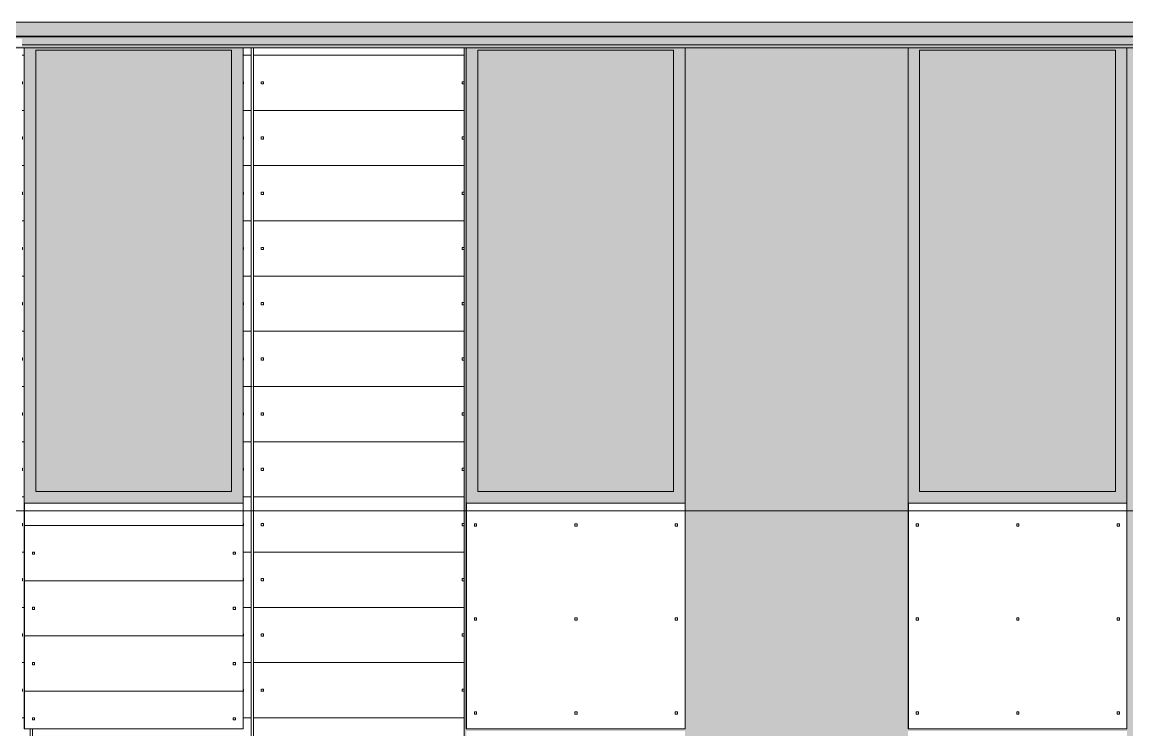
# Model space of a CAD drawing. Header units: inches. Extents: x 1814 to 6957, y -360 to 681.
# Drawn here: x 2176.9 to 2368.9, y 229.9 to 353 of the extents above; entities that cross this region are included whole.
import ezdxf

# ---------------------------------------------------------------- set-up
doc = ezdxf.new("R2010")
doc.units = ezdxf.units.IN
doc.header["$MEASUREMENT"] = 0
doc.linetypes.add('Grid Line 1_2_', pattern=[0.875, 0.5, -0.125, 0.125, -0.125])
for name, color, linetype, lineweight in [('0-1', 7, 'Continuous', 5), ('A-FLOR-LEVL-1', 51, 'Grid Line 1_2_', 9), ('A-GLAZ', 151, 'Continuous', 13), ('A-GLAZ-1', 251, 'Continuous', 9), ('A-WALL', 113, 'Continuous', 13), ('A-WALL-PATT-2', 251, 'Continuous', 9)]:
    doc.layers.add(name, color=color, linetype=linetype, lineweight=lineweight)

# ---------------------------------------------------------------- blocks, each defined once
blk = doc.blocks.new('CTR - 2nd Phase_rvt-1-SECTION _ CENTER LOOKING WEST')
at = {"layer": 'A-FLOR-LEVL-1'}
blk.add_line((1814.21, 268), (4168.71, 268), dxfattribs=at)
blk = doc.blocks.new('CTR - 1st Phase - Common Walls_rvt-1-SECTION _ CENTER LOOKING WEST')
at = {"layer": 'A-FLOR-LEVL-1'}
blk.add_line((1814.21, 268), (4168.71, 268), dxfattribs=at)
blk = doc.blocks.new('CTR - 1st Phase -Stairs _ Elevators_rvt-1-SECTION _ CENTER LOOKING WEST')
at = {"layer": 'A-FLOR-LEVL-1'}
blk.add_line((1814.21, 268), (4168.71, 268), dxfattribs=at)
blk = doc.blocks.new('Basic Wall _ EXT - FIBER CEMENT - LARGE - ___-2162459-SECTION _ CENTER LOOKING WEST')
at = {"layer": 'A-WALL'}
blk.add_hatch(color=256, dxfattribs=at).paths.add_polyline_path([(3400.02, 350.53), (3400.02, 353), (2067.89, 353), (2067.89, 350.53), (3399.47, 350.53)], flags=0)
h = blk.add_hatch(color=256, dxfattribs=at)
h.paths.add_polyline_path([(2067.14, 350.46), (3399.68, 350.5), (3400.02, 350.53), (2067.89, 350.53)], flags=0)
h.paths.add_polyline_path([(3408.92, 350.46), (3408.92, 350.5), (3408.91, 350.46)], flags=0)
h = blk.add_hatch(color=256, dxfattribs=at)
h.paths.add_polyline_path([(2755.06, 349.02), (3399.27, 349.02), (3399.27, 350.46), (2067.14, 350.46), (2067.14, 350.12), (2176.94, 350.12), (2176.94, 349.02), (2753.47, 349.02)], flags=0)
h.paths.add_polyline_path([(3408.92, 349.02), (3408.89, 350.46), (3408.3, 350.46), (3408.3, 349.02), (3408.41, 349.02)], flags=0)
h.paths.add_polyline_path([(3402.74, 349.02), (3402.8, 349.02), (3402.8, 350.46), (3399.3, 350.44), (3399.3, 349.02), (3400.86, 349.02)], flags=0)
h = blk.add_hatch(color=256, dxfattribs=at)
h.paths.add_polyline_path([(2407.71, 348.55), (3399.15, 348.59), (3399.23, 348.68), (2066.84, 348.64), (2066.87, 348.55), (2406.95, 348.55)], flags=0)
h.paths.add_polyline_path([(3408.3, 348.55), (3408.92, 348.59), (3408.92, 348.68), (3408.3, 348.64), (3408.3, 348.56)], flags=0)
h.paths.add_polyline_path([(3402.74, 348.55), (3402.74, 348.68), (3402.37, 348.64), (3402.37, 348.55)], flags=0)
h.paths.add_polyline_path([(3400.77, 348.55), (3400.8, 348.59), (3400.8, 348.68), (3400.36, 348.64), (3400.36, 348.55)], flags=0)
h.paths.add_polyline_path([(3399.44, 348.55), (3400.3, 348.59), (3400.3, 348.68), (3399.23, 348.64), (3399.16, 348.55)], flags=0)
h = blk.add_hatch(color=256, dxfattribs=at)
h.paths.add_polyline_path([(3408.3, 348.68), (3408.92, 348.68), (3408.92, 349.02), (3408.3, 349.02), (3408.3, 348.69)], flags=0)
h.paths.add_polyline_path([(2067.06, 348.68), (3399.01, 348.71), (3399.27, 349.02), (2176.94, 349.02), (2176.94, 348.76), (2066.92, 348.76), (2066.86, 348.68)], flags=0)
h.paths.add_polyline_path([(3402.74, 348.68), (3402.74, 348.95), (3402.37, 348.95), (3402.37, 348.68), (3402.46, 348.68)], flags=0)
h.paths.add_polyline_path([(3400.63, 348.68), (3400.8, 348.68), (3400.8, 348.95), (3400.36, 348.95), (3400.36, 348.68)], flags=0)
h.paths.add_polyline_path([(3399.23, 348.68), (3399.27, 348.68), (3400.3, 348.68), (3400.3, 349.02), (3399.3, 349.01), (3399.03, 348.68), (3399.13, 348.68)], flags=0)
for p, q in [((2067.89, 353), (3400.02, 353)), ((2067.14, 350.46), (3399.27, 350.46)), ((2067.89, 350.53), (3400.02, 350.53)), ((2066.96, 348.51), (3400.3, 348.51)), ((2176.94, 349.02), (3399.27, 349.02))]:
    blk.add_line(p, q, dxfattribs=at)
blk = doc.blocks.new('_THE_ WINDOW _ DOOR - Window - 3rd Floor-V6-SECTION _ CENTER LOOKING WEST')
at = {"layer": 'A-GLAZ'}
h = blk.add_hatch(color=256, dxfattribs=at)
h.paths.add_polyline_path([(2368.94, 269.37), (2368.94, 348.51), (2330.91, 348.51), (2330.91, 269.37), (2366.94, 269.37)], flags=0)
h.paths.add_polyline_path([(2332.91, 271.37), (2332.91, 348.12), (2366.94, 348.12), (2366.94, 271.37)], flags=0)
blk.add_hatch(color=256, dxfattribs=at).paths.add_polyline_path([(2332.91, 271.37), (2366.94, 271.37), (2366.94, 348.12), (2332.91, 348.12), (2332.91, 305.4)], flags=0)
at = {"layer": 'A-GLAZ-1'}
h = blk.add_hatch(dxfattribs=at)
h.set_pattern_fill('FP_13', color=256, style=0, pattern_type=2)
h.set_pattern_definition([(0, (2370.68, 287.55), (-38.4, 120.38), [0.392, -38.007]), (0, (2370.68, 287.95), (-38.4, 120.38), [0.392, -38.007]), (0, (2370.68, 303.91), (-38.4, 120.38), [0.392, -38.007]), (0, (2370.68, 304.3), (-38.4, 120.38), [0.392, -38.007]), (0, (2370.68, 320.27), (-38.4, 120.38), [0.392, -38.007]), (0, (2370.68, 320.66), (-38.4, 120.38), [0.392, -38.007]), (0, (2370.68, 336.62), (-38.4, 120.38), [0.392, -38.007]), (0, (2370.68, 337.02), (-38.4, 120.38), [0.392, -38.007]), (0, (2370.68, 352.98), (-38.4, 120.38), [0.392, -38.007]), (0, (2370.68, 353.38), (-38.4, 120.38), [0.392, -38.007]), (0, (2370.68, 369.34), (-38.4, 120.38), [0.392, -38.007]), (0, (2370.68, 369.73), (-38.4, 120.375), [0.392, -38.007]), (0, (2370.68, 385.7), (-38.4, 120.375), [0.392, -38.007]), (0, (2370.68, 386.09), (-38.4, 120.375), [0.392, -38.007]), (0, (2370.68, 402.05), (-38.4, 120.375), [0.392, -38.007]), (0, (2370.68, 402.45), (-38.4, 120.375), [0.392, -38.007]), (0, (2388.13, 287.55), (-38.4, 120.38), [0.392, -38.007]), (0, (2388.13, 287.95), (-38.4, 120.38), [0.392, -38.007]), (0, (2388.13, 303.91), (-38.4, 120.38), [0.392, -38.007]), (0, (2388.13, 304.3), (-38.4, 120.38), [0.392, -38.007]), (0, (2388.13, 320.27), (-38.4, 120.38), [0.392, -38.007]), (0, (2388.13, 320.66), (-38.4, 120.38), [0.392, -38.007]), (0, (2388.13, 336.62), (-38.4, 120.38), [0.392, -38.007]), (0, (2388.13, 337.02), (-38.4, 120.38), [0.392, -38.007]), (0, (2388.13, 352.98), (-38.4, 120.38), [0.392, -38.007]), (0, (2388.13, 353.38), (-38.4, 120.38), [0.392, -38.007]), (0, (2388.13, 369.34), (-38.4, 120.375), [0.392, -38.007]), (0, (2388.13, 369.73), (-38.4, 120.375), [0.392, -38.007]), (0, (2388.13, 385.7), (-38.4, 120.375), [0.392, -38.007]), (0, (2388.13, 386.09), (-38.4, 120.375), [0.392, -38.007]), (0, (2388.13, 402.05), (-38.4, 120.375), [0.392, -38.007]), (0, (2388.13, 402.45), (-38.4, 120.375), [0.392, -38.007]), (0, (2405.58, 287.55), (-38.4, 120.38), [0.392, -38.007]), (0, (2405.58, 287.95), (-38.4, 120.38), [0.392, -38.007]), (0, (2405.58, 303.91), (-38.4, 120.38), [0.392, -38.007]), (0, (2405.58, 304.3), (-38.4, 120.38), [0.392, -38.007]), (0, (2405.58, 320.27), (-38.4, 120.38), [0.392, -38.007]), (0, (2405.58, 320.66), (-38.4, 120.38), [0.392, -38.007]), (0, (2405.58, 336.62), (-38.4, 120.38), [0.392, -38.007]), (0, (2405.58, 337.02), (-38.4, 120.38), [0.392, -38.007]), (0, (2405.58, 352.98), (-38.4, 120.38), [0.392, -38.007]), (0, (2405.58, 353.38), (-38.4, 120.38), [0.392, -38.007]), (0, (2405.58, 369.34), (-38.4, 120.375), [0.392, -38.007]), (0, (2405.58, 369.73), (-38.4, 120.375), [0.392, -38.007]), (0, (2405.58, 385.7), (-38.4, 120.375), [0.392, -38.007]), (0, (2405.58, 386.09), (-38.4, 120.375), [0.392, -38.007]), (0, (2405.58, 402.05), (-38.4, 120.375), [0.392, -38.007]), (0, (2405.58, 402.45), (-38.4, 120.375), [0.392, -38.007]), (90, (2368.936, 285), (-38.4, 2e-15), [120, -0.375]), (90, (2369.31, 285), (-38.4, 2e-15), [120, -0.375]), (90, (2370.677, 287.554), (-38.4, 2e-15), [0.392, -119.982]), (90, (2370.677, 303.91), (-38.4, 2e-15), [0.392, -119.982]), (90, (2370.677, 320.268), (-38.4, 2e-15), [0.392, -119.982]), (90, (2370.677, 336.625), (-38.4, 2e-15), [0.392, -119.982]), (90, (2370.677, 352.982), (-38.4, 2e-15), [0.392, -119.982]), (90, (2370.677, 369.34), (-38.4, 2e-15), [0.392, -119.982]), (90, (2370.677, 385.697), (-38.4, 2e-15), [0.392, -119.982]), (90, (2370.677, 402.054), (-38.4, 2e-15), [0.392, -119.982]), (90, (2371.07, 287.554), (-38.4, 2e-15), [0.392, -119.982]), (90, (2371.07, 303.91), (-38.4, 2e-15), [0.392, -119.982]), (90, (2371.07, 320.268), (-38.4, 2e-15), [0.392, -119.982]), (90, (2371.07, 336.625), (-38.4, 2e-15), [0.392, -119.982]), (90, (2371.07, 352.982), (-38.4, 2e-15), [0.392, -119.982]), (90, (2371.07, 369.34), (-38.4, 2e-15), [0.392, -119.982]), (90, (2371.07, 385.697), (-38.4, 2e-15), [0.392, -119.982]), (90, (2371.07, 402.054), (-38.4, 2e-15), [0.392, -119.982]), (90, (2388.127, 287.554), (-38.4, 2e-15), [0.392, -119.982]), (90, (2388.127, 303.91), (-38.4, 2e-15), [0.392, -119.982]), (90, (2388.127, 320.268), (-38.4, 2e-15), [0.392, -119.982]), (90, (2388.127, 336.625), (-38.4, 2e-15), [0.392, -119.982]), (90, (2388.127, 352.982), (-38.4, 2e-15), [0.392, -119.982]), (90, (2388.127, 369.34), (-38.4, 2e-15), [0.392, -119.982]), (90, (2388.127, 385.697), (-38.4, 2e-15), [0.392, -119.982]), (90, (2388.127, 402.054), (-38.4, 2e-15), [0.392, -119.982]), (90, (2388.52, 287.554), (-38.4, 2e-15), [0.392, -119.982]), (90, (2388.52, 303.91), (-38.4, 2e-15), [0.392, -119.982]), (90, (2388.52, 320.268), (-38.4, 2e-15), [0.392, -119.982]), (90, (2388.52, 336.625), (-38.4, 2e-15), [0.392, -119.982]), (90, (2388.52, 352.982), (-38.4, 2e-15), [0.392, -119.982]), (90, (2388.52, 369.34), (-38.4, 2e-15), [0.392, -119.982]), (90, (2388.52, 385.697), (-38.4, 2e-15), [0.392, -119.982]), (90, (2388.52, 402.054), (-38.4, 2e-15), [0.392, -119.982]), (90, (2405.577, 287.554), (-38.4, 2e-15), [0.392, -119.982]), (90, (2405.577, 303.91), (-38.4, 2e-15), [0.392, -119.982]), (90, (2405.577, 320.268), (-38.4, 2e-15), [0.392, -119.982]), (90, (2405.577, 336.625), (-38.4, 2e-15), [0.392, -119.982]), (90, (2405.577, 352.982), (-38.4, 2e-15), [0.392, -119.982]), (90, (2405.577, 369.34), (-38.4, 2e-15), [0.392, -119.982]), (90, (2405.577, 385.697), (-38.4, 2e-15), [0.392, -119.982]), (90, (2405.577, 402.054), (-38.4, 2e-15), [0.392, -119.982]), (90, (2405.97, 287.554), (-38.4, 2e-15), [0.392, -119.982]), (90, (2405.97, 303.91), (-38.4, 2e-15), [0.392, -119.982]), (90, (2405.97, 320.268), (-38.4, 2e-15), [0.392, -119.982]), (90, (2405.97, 336.625), (-38.4, 2e-15), [0.392, -119.982]), (90, (2405.97, 352.982), (-38.4, 2e-15), [0.392, -119.982]), (90, (2405.97, 369.34), (-38.4, 2e-15), [0.392, -119.982]), (90, (2405.97, 385.697), (-38.4, 2e-15), [0.392, -119.982]), (90, (2405.97, 402.054), (-38.4, 2e-15), [0.392, -119.982]), (180, (2407.34, 284.62), (-38.4, 120.38), [38.025, -0.375]), (180, (2407.34, 285), (-38.4, 120.38), [38.025, -0.375])])
h.paths.add_polyline_path([(2330.91, 230.12), (2368.94, 230.12), (2368.94, 269.37), (2330.91, 269.37), (2330.91, 240.75)], flags=0)
at = {"layer": 'A-GLAZ'}
for p, q in [((2330.91, 348.52), (2330.91, 269.37)), ((2332.91, 271.37), (2332.91, 348.12)), ((2332.91, 348.12), (2366.94, 348.12)), ((2366.94, 348.12), (2366.94, 271.37)), ((2368.94, 269.37), (2368.94, 348.52)), ((2366.94, 271.37), (2332.91, 271.37)), ((2330.91, 269.37), (2368.94, 269.37)), ((2330.91, 269.37), (2330.91, 230.12)), ((2368.94, 230.12), (2368.94, 269.37)), ((2330.91, 230.12), (2368.94, 230.12))]:
    blk.add_line(p, q, dxfattribs=at)
blk = doc.blocks.new('_THE_ WINDOW _ DOOR - Window - 3rd Floor - small-2154678-SECTION _ CENTER LOOKING WEST')
at = {"layer": 'A-GLAZ'}
h = blk.add_hatch(color=256, dxfattribs=at)
h.paths.add_polyline_path([(2181.02, 269.37), (2215.34, 269.37), (2215.34, 348.51), (2177.31, 348.51), (2177.31, 269.37), (2179.31, 269.37)], flags=0)
h.paths.add_polyline_path([(2181.02, 271.37), (2179.31, 271.37), (2179.31, 348.12), (2213.34, 348.12), (2213.34, 271.37)], flags=0)
blk.add_hatch(color=256, dxfattribs=at).paths.add_polyline_path([(2179.31, 271.37), (2213.34, 271.37), (2213.34, 348.12), (2179.31, 348.12), (2179.31, 305.4)], flags=0)
at = {"layer": 'A-GLAZ-1'}
h = blk.add_hatch(dxfattribs=at)
h.set_pattern_fill('FP_38', color=256, style=0, pattern_type=2)
h.set_pattern_definition([(0, (2217.08, 289.23), (-38.4, 76.8), [0.392, -38.007]), (0, (2217.08, 289.62), (-38.4, 76.8), [0.392, -38.007]), (0, (2217.08, 298.83), (-38.4, 76.8), [0.392, -38.007]), (0, (2217.08, 299.22), (-38.4, 76.8), [0.392, -38.007]), (0, (2217.08, 308.43), (-38.4, 76.8), [0.392, -38.007]), (0, (2217.08, 308.82), (-38.4, 76.8), [0.392, -38.007]), (0, (2217.08, 318.03), (-38.4, 76.8), [0.392, -38.007]), (0, (2217.08, 318.42), (-38.4, 76.8), [0.392, -38.007]), (0, (2217.08, 327.63), (-38.4, 76.8), [0.392, -38.007]), (0, (2217.08, 328.02), (-38.4, 76.8), [0.392, -38.007]), (0, (2217.08, 337.23), (-38.4, 76.8), [0.392, -38.007]), (0, (2217.08, 337.62), (-38.4, 76.8), [0.392, -38.007]), (0, (2217.08, 346.83), (-38.4, 76.8), [0.392, -38.007]), (0, (2217.08, 347.22), (-38.4, 76.8), [0.392, -38.007]), (0, (2217.08, 356.43), (-38.4, 76.8), [0.392, -38.007]), (0, (2217.08, 356.82), (-38.4, 76.8), [0.392, -38.007]), (0, (2251.98, 289.23), (-38.4, 76.8), [0.392, -38.007]), (0, (2251.98, 289.62), (-38.4, 76.8), [0.392, -38.007]), (0, (2251.98, 298.83), (-38.4, 76.8), [0.392, -38.007]), (0, (2251.98, 299.22), (-38.4, 76.8), [0.392, -38.007]), (0, (2251.98, 308.43), (-38.4, 76.8), [0.392, -38.007]), (0, (2251.98, 308.82), (-38.4, 76.8), [0.392, -38.007]), (0, (2251.98, 318.03), (-38.4, 76.8), [0.392, -38.007]), (0, (2251.98, 318.42), (-38.4, 76.8), [0.392, -38.007]), (0, (2251.98, 327.63), (-38.4, 76.8), [0.392, -38.007]), (0, (2251.98, 328.02), (-38.4, 76.8), [0.392, -38.007]), (0, (2251.98, 337.23), (-38.4, 76.8), [0.392, -38.007]), (0, (2251.98, 337.62), (-38.4, 76.8), [0.392, -38.007]), (0, (2251.98, 346.83), (-38.4, 76.8), [0.392, -38.007]), (0, (2251.98, 347.22), (-38.4, 76.8), [0.392, -38.007]), (0, (2251.98, 356.43), (-38.4, 76.8), [0.392, -38.007]), (0, (2251.98, 356.82), (-38.4, 76.8), [0.392, -38.007]), (90, (2215.336, 284.625), (-38.4, 2e-15), [76.8, 0, 0, 0]), (90, (2215.71, 284.625), (-38.4, 2e-15), [76.8, 0, 0, 0]), (90, (2217.077, 289.23), (-38.4, 2e-15), [0.392, -76.407]), (90, (2217.077, 298.83), (-38.4, 2e-15), [0.392, -76.407]), (90, (2217.077, 308.43), (-38.4, 2e-15), [0.392, -76.407]), (90, (2217.077, 318.03), (-38.4, 2e-15), [0.392, -76.407]), (90, (2217.077, 327.63), (-38.4, 2e-15), [0.392, -76.407]), (90, (2217.077, 337.23), (-38.4, 2e-15), [0.392, -76.407]), (90, (2217.077, 346.83), (-38.4, 2e-15), [0.392, -76.407]), (90, (2217.077, 356.43), (-38.4, 2e-15), [0.392, -76.407]), (90, (2217.47, 289.23), (-38.4, 2e-15), [0.392, -76.407]), (90, (2217.47, 298.83), (-38.4, 2e-15), [0.392, -76.407]), (90, (2217.47, 308.43), (-38.4, 2e-15), [0.392, -76.407]), (90, (2217.47, 318.03), (-38.4, 2e-15), [0.392, -76.407]), (90, (2217.47, 327.63), (-38.4, 2e-15), [0.392, -76.407]), (90, (2217.47, 337.23), (-38.4, 2e-15), [0.392, -76.407]), (90, (2217.47, 346.83), (-38.4, 2e-15), [0.392, -76.407]), (90, (2217.47, 356.43), (-38.4, 2e-15), [0.392, -76.407]), (90, (2251.977, 289.23), (-38.4, 2e-15), [0.392, -76.407]), (90, (2251.977, 298.83), (-38.4, 2e-15), [0.392, -76.407]), (90, (2251.977, 308.43), (-38.4, 2e-15), [0.392, -76.407]), (90, (2251.977, 318.03), (-38.4, 2e-15), [0.392, -76.407]), (90, (2251.977, 327.63), (-38.4, 2e-15), [0.392, -76.407]), (90, (2251.977, 337.23), (-38.4, 2e-15), [0.392, -76.407]), (90, (2251.977, 346.83), (-38.4, 2e-15), [0.392, -76.407]), (90, (2251.977, 356.43), (-38.4, 2e-15), [0.392, -76.407]), (90, (2252.37, 289.23), (-38.4, 2e-15), [0.392, -76.407]), (90, (2252.37, 298.83), (-38.4, 2e-15), [0.392, -76.407]), (90, (2252.37, 308.43), (-38.4, 2e-15), [0.392, -76.407]), (90, (2252.37, 318.03), (-38.4, 2e-15), [0.392, -76.407]), (90, (2252.37, 327.63), (-38.4, 2e-15), [0.392, -76.407]), (90, (2252.37, 337.23), (-38.4, 2e-15), [0.392, -76.407]), (90, (2252.37, 346.83), (-38.4, 2e-15), [0.392, -76.407]), (90, (2252.37, 356.43), (-38.4, 2e-15), [0.392, -76.407]), (180, (2253.736, 284.625), (-38.4, 76.8), [38.025, -0.375]), (180, (2253.736, 294.225), (-38.4, 76.8), [38.025, -0.375]), (180, (2253.736, 303.825), (-38.4, 76.8), [38.025, -0.375]), (180, (2253.736, 313.425), (-38.4, 76.8), [38.025, -0.375]), (180, (2253.736, 323.025), (-38.4, 76.8), [38.025, -0.375]), (180, (2253.736, 332.625), (-38.4, 76.8), [38.025, -0.375]), (180, (2253.736, 342.225), (-38.4, 76.8), [38.025, -0.375]), (180, (2253.736, 351.825), (-38.4, 76.8), [38.025, -0.375])])
h.paths.add_polyline_path([(2181.02, 230.12), (2215.34, 230.12), (2215.34, 269.37), (2177.31, 269.37), (2177.31, 230.12)], flags=0)
at = {"layer": 'A-GLAZ'}
for p, q in [((2177.31, 269.37), (2177.31, 348.52)), ((2179.31, 348.12), (2179.31, 271.37)), ((2179.31, 348.12), (2213.34, 348.12)), ((2213.34, 271.37), (2213.34, 348.12)), ((2215.34, 348.52), (2215.34, 269.37)), ((2179.31, 271.37), (2213.34, 271.37)), ((2215.34, 269.37), (2177.31, 269.37)), ((2177.31, 269.37), (2177.31, 230.12)), ((2215.34, 230.12), (2215.34, 269.37)), ((2177.31, 230.12), (2215.34, 230.12))]:
    blk.add_line(p, q, dxfattribs=at)
blk = doc.blocks.new('_THE_ WINDOW _ DOOR - Window - 3rd Floor-2113396-SECTION _ CENTER LOOKING WEST')
at = {"layer": 'A-GLAZ'}
h = blk.add_hatch(color=256, dxfattribs=at)
h.paths.add_polyline_path([(2254.23, 269.37), (2292.14, 269.37), (2292.14, 348.51), (2254.11, 348.51), (2254.11, 269.37)], flags=0)
h.paths.add_polyline_path([(2290.14, 271.37), (2256.11, 271.37), (2256.11, 348.12), (2290.14, 348.12), (2290.14, 343.6)], flags=0)
blk.add_hatch(color=256, dxfattribs=at).paths.add_polyline_path([(2256.11, 271.37), (2290.14, 271.37), (2290.14, 348.12), (2256.11, 348.12), (2256.11, 305.4)], flags=0)
at = {"layer": 'A-GLAZ-1'}
h = blk.add_hatch(dxfattribs=at)
h.set_pattern_fill('FP_43', color=256, style=0, pattern_type=2)
h.set_pattern_definition([(180, (2252.37, 287.55), (38.4, 120.38), [0.392, -38.007]), (180, (2252.37, 287.95), (38.4, 120.38), [0.392, -38.007]), (180, (2252.37, 303.91), (38.4, 120.38), [0.392, -38.007]), (180, (2252.37, 304.3), (38.4, 120.38), [0.392, -38.007]), (180, (2252.37, 320.27), (38.4, 120.38), [0.392, -38.007]), (180, (2252.37, 320.66), (38.4, 120.38), [0.392, -38.007]), (180, (2252.37, 336.62), (38.4, 120.38), [0.392, -38.007]), (180, (2252.37, 337.02), (38.4, 120.38), [0.392, -38.007]), (180, (2252.37, 352.98), (38.4, 120.38), [0.392, -38.007]), (180, (2252.37, 353.38), (38.4, 120.38), [0.392, -38.007]), (180, (2252.37, 369.34), (38.4, 120.38), [0.392, -38.007]), (180, (2252.37, 369.73), (38.4, 120.375), [0.392, -38.007]), (180, (2252.37, 385.7), (38.4, 120.375), [0.392, -38.007]), (180, (2252.37, 386.09), (38.4, 120.375), [0.392, -38.007]), (180, (2252.37, 402.05), (38.4, 120.375), [0.392, -38.007]), (180, (2252.37, 402.45), (38.4, 120.375), [0.392, -38.007]), (180, (2234.92, 287.55), (38.4, 120.38), [0.392, -38.007]), (180, (2234.92, 287.95), (38.4, 120.38), [0.392, -38.007]), (180, (2234.92, 303.91), (38.4, 120.38), [0.392, -38.007]), (180, (2234.92, 304.3), (38.4, 120.38), [0.392, -38.007]), (180, (2234.92, 320.27), (38.4, 120.38), [0.392, -38.007]), (180, (2234.92, 320.66), (38.4, 120.38), [0.392, -38.007]), (180, (2234.92, 336.62), (38.4, 120.38), [0.392, -38.007]), (180, (2234.92, 337.02), (38.4, 120.38), [0.392, -38.007]), (180, (2234.92, 352.98), (38.4, 120.38), [0.392, -38.007]), (180, (2234.92, 353.38), (38.4, 120.38), [0.392, -38.007]), (180, (2234.92, 369.34), (38.4, 120.375), [0.392, -38.007]), (180, (2234.92, 369.73), (38.4, 120.375), [0.392, -38.007]), (180, (2234.92, 385.7), (38.4, 120.375), [0.392, -38.007]), (180, (2234.92, 386.09), (38.4, 120.375), [0.392, -38.007]), (180, (2234.92, 402.05), (38.4, 120.375), [0.392, -38.007]), (180, (2234.92, 402.45), (38.4, 120.375), [0.392, -38.007]), (180, (2217.47, 287.55), (38.4, 120.38), [0.392, -38.007]), (180, (2217.47, 287.95), (38.4, 120.38), [0.392, -38.007]), (180, (2217.47, 303.91), (38.4, 120.38), [0.392, -38.007]), (180, (2217.47, 304.3), (38.4, 120.38), [0.392, -38.007]), (180, (2217.47, 320.27), (38.4, 120.38), [0.392, -38.007]), (180, (2217.47, 320.66), (38.4, 120.38), [0.392, -38.007]), (180, (2217.47, 336.62), (38.4, 120.38), [0.392, -38.007]), (180, (2217.47, 337.02), (38.4, 120.38), [0.392, -38.007]), (180, (2217.47, 352.98), (38.4, 120.38), [0.392, -38.007]), (180, (2217.47, 353.38), (38.4, 120.38), [0.392, -38.007]), (180, (2217.47, 369.34), (38.4, 120.375), [0.392, -38.007]), (180, (2217.47, 369.73), (38.4, 120.375), [0.392, -38.007]), (180, (2217.47, 385.7), (38.4, 120.375), [0.392, -38.007]), (180, (2217.47, 386.09), (38.4, 120.375), [0.392, -38.007]), (180, (2217.47, 402.05), (38.4, 120.375), [0.392, -38.007]), (180, (2217.47, 402.45), (38.4, 120.375), [0.392, -38.007]), (90, (2254.11, 285), (38.4, -2e-15), [120, -0.375]), (90, (2253.736, 285), (38.4, -2e-15), [120, -0.375]), (90, (2252.37, 287.554), (38.4, -2e-15), [0.392, -119.982]), (90, (2252.37, 303.91), (38.4, -2e-15), [0.392, -119.982]), (90, (2252.37, 320.268), (38.4, -2e-15), [0.392, -119.982]), (90, (2252.37, 336.625), (38.4, -2e-15), [0.392, -119.982]), (90, (2252.37, 352.982), (38.4, -2e-15), [0.392, -119.982]), (90, (2252.37, 369.34), (38.4, -2e-15), [0.392, -119.982]), (90, (2252.37, 385.697), (38.4, -2e-15), [0.392, -119.982]), (90, (2252.37, 402.054), (38.4, -2e-15), [0.392, -119.982]), (90, (2251.977, 287.554), (38.4, -2e-15), [0.392, -119.982]), (90, (2251.977, 303.91), (38.4, -2e-15), [0.392, -119.982]), (90, (2251.977, 320.268), (38.4, -2e-15), [0.392, -119.982]), (90, (2251.977, 336.625), (38.4, -2e-15), [0.392, -119.982]), (90, (2251.977, 352.982), (38.4, -2e-15), [0.392, -119.982]), (90, (2251.977, 369.34), (38.4, -2e-15), [0.392, -119.982]), (90, (2251.977, 385.697), (38.4, -2e-15), [0.392, -119.982]), (90, (2251.977, 402.054), (38.4, -2e-15), [0.392, -119.982]), (90, (2234.92, 287.554), (38.4, -2e-15), [0.392, -119.982]), (90, (2234.92, 303.91), (38.4, -2e-15), [0.392, -119.982]), (90, (2234.92, 320.268), (38.4, -2e-15), [0.392, -119.982]), (90, (2234.92, 336.625), (38.4, -2e-15), [0.392, -119.982]), (90, (2234.92, 352.982), (38.4, -2e-15), [0.392, -119.982]), (90, (2234.92, 369.34), (38.4, -2e-15), [0.392, -119.982]), (90, (2234.92, 385.697), (38.4, -2e-15), [0.392, -119.982]), (90, (2234.92, 402.054), (38.4, -2e-15), [0.392, -119.982]), (90, (2234.527, 287.554), (38.4, -2e-15), [0.392, -119.982]), (90, (2234.527, 303.91), (38.4, -2e-15), [0.392, -119.982]), (90, (2234.527, 320.268), (38.4, -2e-15), [0.392, -119.982]), (90, (2234.527, 336.625), (38.4, -2e-15), [0.392, -119.982]), (90, (2234.527, 352.982), (38.4, -2e-15), [0.392, -119.982]), (90, (2234.527, 369.34), (38.4, -2e-15), [0.392, -119.982]), (90, (2234.527, 385.697), (38.4, -2e-15), [0.392, -119.982]), (90, (2234.527, 402.054), (38.4, -2e-15), [0.392, -119.982]), (90, (2217.47, 287.554), (38.4, -2e-15), [0.392, -119.982]), (90, (2217.47, 303.91), (38.4, -2e-15), [0.392, -119.982]), (90, (2217.47, 320.268), (38.4, -2e-15), [0.392, -119.982]), (90, (2217.47, 336.625), (38.4, -2e-15), [0.392, -119.982]), (90, (2217.47, 352.982), (38.4, -2e-15), [0.392, -119.982]), (90, (2217.47, 369.34), (38.4, -2e-15), [0.392, -119.982]), (90, (2217.47, 385.697), (38.4, -2e-15), [0.392, -119.982]), (90, (2217.47, 402.054), (38.4, -2e-15), [0.392, -119.982]), (90, (2217.077, 287.554), (38.4, -2e-15), [0.392, -119.982]), (90, (2217.077, 303.91), (38.4, -2e-15), [0.392, -119.982]), (90, (2217.077, 320.268), (38.4, -2e-15), [0.392, -119.982]), (90, (2217.077, 336.625), (38.4, -2e-15), [0.392, -119.982]), (90, (2217.077, 352.982), (38.4, -2e-15), [0.392, -119.982]), (90, (2217.077, 369.34), (38.4, -2e-15), [0.392, -119.982]), (90, (2217.077, 385.697), (38.4, -2e-15), [0.392, -119.982]), (90, (2217.077, 402.054), (38.4, -2e-15), [0.392, -119.982]), (0, (2215.71, 284.62), (38.4, 120.38), [38.025, -0.375]), (0, (2215.71, 285), (38.4, 120.38), [38.025, -0.375])])
h.paths.add_polyline_path([(2292.14, 230.12), (2292.14, 269.37), (2254.11, 269.37), (2254.11, 230.12)], flags=0)
at = {"layer": 'A-GLAZ'}
for p, q in [((2254.11, 348.52), (2254.11, 269.37)), ((2256.11, 348.12), (2290.14, 348.12)), ((2256.11, 271.37), (2256.11, 348.12)), ((2290.14, 348.12), (2290.14, 271.37)), ((2292.14, 269.37), (2292.14, 348.52)), ((2290.14, 271.37), (2256.11, 271.37)), ((2254.11, 269.37), (2292.14, 269.37)), ((2254.11, 269.37), (2254.11, 230.12)), ((2292.14, 230.12), (2292.14, 269.37)), ((2254.11, 230.12), (2292.14, 230.12))]:
    blk.add_line(p, q, dxfattribs=at)

msp = doc.modelspace()

# ---------------------------------------------------------------- hatches: boundary and pattern name
at = {"layer": 'A-WALL-PATT-2'}
h = msp.add_hatch(dxfattribs=at)
h.set_pattern_fill('FP_6', color=256, style=0, pattern_type=2)
h.set_pattern_definition([(0, (3408.85, 140.604), (-38.4, 76.8), [0.392, -38.007]), (0, (3408.85, 140.996), (-38.4, 76.8), [0.392, -38.007]), (0, (3408.85, 150.204), (-38.4, 76.8), [0.392, -38.007]), (0, (3408.85, 150.596), (-38.4, 76.8), [0.392, -38.007]), (0, (3408.85, 159.804), (-38.4, 76.8), [0.392, -38.007]), (0, (3408.85, 160.196), (-38.4, 76.8), [0.392, -38.007]), (0, (3408.85, 169.404), (-38.4, 76.8), [0.392, -38.007]), (0, (3408.85, 169.796), (-38.4, 76.8), [0.392, -38.007]), (0, (3408.85, 179.004), (-38.4, 76.8), [0.392, -38.007]), (0, (3408.85, 179.396), (-38.4, 76.8), [0.392, -38.007]), (0, (3408.85, 188.604), (-38.4, 76.8), [0.392, -38.007]), (0, (3408.85, 188.996), (-38.4, 76.8), [0.392, -38.007]), (0, (3408.85, 198.204), (-38.4, 76.8), [0.392, -38.007]), (0, (3408.85, 198.596), (-38.4, 76.8), [0.392, -38.007]), (0, (3408.85, 207.804), (-38.4, 76.8), [0.392, -38.007]), (0, (3408.85, 208.196), (-38.4, 76.8), [0.392, -38.007]), (0, (3443.75, 140.604), (-38.4, 76.8), [0.392, -38.007]), (0, (3443.75, 140.996), (-38.4, 76.8), [0.392, -38.007]), (0, (3443.75, 150.204), (-38.4, 76.8), [0.392, -38.007]), (0, (3443.75, 150.596), (-38.4, 76.8), [0.392, -38.007]), (0, (3443.75, 159.804), (-38.4, 76.8), [0.392, -38.007]), (0, (3443.75, 160.196), (-38.4, 76.8), [0.392, -38.007]), (0, (3443.75, 169.404), (-38.4, 76.8), [0.392, -38.007]), (0, (3443.75, 169.796), (-38.4, 76.8), [0.392, -38.007]), (0, (3443.75, 179.004), (-38.4, 76.8), [0.392, -38.007]), (0, (3443.75, 179.396), (-38.4, 76.8), [0.392, -38.007]), (0, (3443.75, 188.604), (-38.4, 76.8), [0.392, -38.007]), (0, (3443.75, 188.996), (-38.4, 76.8), [0.392, -38.007]), (0, (3443.75, 198.204), (-38.4, 76.8), [0.392, -38.007]), (0, (3443.75, 198.596), (-38.4, 76.8), [0.392, -38.007]), (0, (3443.75, 207.804), (-38.4, 76.8), [0.392, -38.007]), (0, (3443.75, 208.196), (-38.4, 76.8), [0.392, -38.007]), (90, (3407.11, 136), (-38.4, 2e-15), [76.8, 0, 0, 0]), (90, (3407.486, 136), (-38.4, 2e-15), [76.8, 0, 0, 0]), (90, (3408.852, 140.604), (-38.4, 2e-15), [0.392, -76.407]), (90, (3408.852, 150.204), (-38.4, 2e-15), [0.392, -76.407]), (90, (3408.852, 159.804), (-38.4, 2e-15), [0.392, -76.407]), (90, (3408.852, 169.404), (-38.4, 2e-15), [0.392, -76.407]), (90, (3408.852, 179.004), (-38.4, 2e-15), [0.392, -76.407]), (90, (3408.852, 188.604), (-38.4, 2e-15), [0.393, -76.408]), (90, (3408.852, 198.204), (-38.4, 2e-15), [0.392, -76.407]), (90, (3408.852, 207.804), (-38.4, 2e-15), [0.392, -76.407]), (90, (3409.245, 140.604), (-38.4, 2e-15), [0.392, -76.407]), (90, (3409.245, 150.204), (-38.4, 2e-15), [0.392, -76.407]), (90, (3409.245, 159.804), (-38.4, 2e-15), [0.392, -76.407]), (90, (3409.245, 169.404), (-38.4, 2e-15), [0.392, -76.407]), (90, (3409.245, 179.004), (-38.4, 2e-15), [0.392, -76.407]), (90, (3409.245, 188.604), (-38.4, 2e-15), [0.393, -76.408]), (90, (3409.245, 198.204), (-38.4, 2e-15), [0.392, -76.407]), (90, (3409.245, 207.804), (-38.4, 2e-15), [0.392, -76.407]), (90, (3443.752, 140.604), (-38.4, 2e-15), [0.392, -76.407]), (90, (3443.752, 150.204), (-38.4, 2e-15), [0.392, -76.407]), (90, (3443.752, 159.804), (-38.4, 2e-15), [0.392, -76.407]), (90, (3443.752, 169.404), (-38.4, 2e-15), [0.392, -76.407]), (90, (3443.752, 179.004), (-38.4, 2e-15), [0.392, -76.407]), (90, (3443.752, 188.604), (-38.4, 2e-15), [0.393, -76.408]), (90, (3443.752, 198.204), (-38.4, 2e-15), [0.392, -76.407]), (90, (3443.752, 207.804), (-38.4, 2e-15), [0.392, -76.407]), (90, (3444.145, 140.604), (-38.4, 2e-15), [0.392, -76.407]), (90, (3444.145, 150.204), (-38.4, 2e-15), [0.392, -76.407]), (90, (3444.145, 159.804), (-38.4, 2e-15), [0.392, -76.407]), (90, (3444.145, 169.404), (-38.4, 2e-15), [0.392, -76.407]), (90, (3444.145, 179.004), (-38.4, 2e-15), [0.392, -76.407]), (90, (3444.145, 188.604), (-38.4, 2e-15), [0.393, -76.408]), (90, (3444.145, 198.204), (-38.4, 2e-15), [0.392, -76.407]), (90, (3444.145, 207.804), (-38.4, 2e-15), [0.392, -76.407]), (180, (3445.51, 136), (-38.4, 76.8), [38.025, -0.375]), (180, (3445.51, 145.6), (-38.4, 76.8), [38.025, -0.375]), (180, (3445.51, 155.2), (-38.4, 76.8), [38.025, -0.375]), (180, (3445.51, 164.8), (-38.4, 76.8), [38.025, -0.375]), (180, (3445.51, 174.4), (-38.4, 76.8), [38.025, -0.375]), (180, (3445.51, 184), (-38.4, 76.8), [38.025, -0.375]), (180, (3445.51, 193.6), (-38.4, 76.8), [38.025, -0.375]), (180, (3445.51, 203.2), (-38.4, 76.8), [38.025, -0.375])])
h.paths.add_polyline_path([(2076.8, 109.75), (2100.51, 109.75), (2100.51, 229.75), (2138.54, 229.75), (2138.54, 109.75), (2138.91, 109.75), (2138.91, 229.75), (2176.94, 229.75), (2176.94, 109.75), (2215.71, 109.75), (2215.71, 178), (2253.74, 178), (2253.74, 348.51), (2215.34, 348.51), (2215.34, 230.12), (2177.31, 230.13), (2177.31, 348.51), (2176.94, 348.51), (2176.94, 230.12), (2076.8, 230.12), (2076.8, 109.87)], flags=0)
h = msp.add_hatch(dxfattribs=at)
h.set_pattern_fill('FP_7', color=256, style=0, pattern_type=2)
h.set_pattern_definition([(0, (3408.85, 112.3), (-38.4, 120.375), [0.392, -38.007]), (0, (3408.85, 112.7), (-38.4, 120.375), [0.392, -38.007]), (0, (3408.85, 128.66), (-38.4, 120.375), [0.392, -38.007]), (0, (3408.85, 129.05), (-38.4, 120.375), [0.392, -38.007]), (0, (3408.85, 145.02), (-38.4, 120.375), [0.392, -38.007]), (0, (3408.85, 145.41), (-38.4, 120.375), [0.392, -38.007]), (0, (3408.85, 161.38), (-38.4, 120.375), [0.392, -38.007]), (0, (3408.85, 161.77), (-38.4, 120.375), [0.392, -38.007]), (0, (3408.85, 177.73), (-38.4, 120.375), [0.392, -38.007]), (0, (3408.85, 178.12), (-38.4, 120.375), [0.392, -38.007]), (0, (3408.85, 194.09), (-38.4, 120.375), [0.392, -38.007]), (0, (3408.85, 194.48), (-38.4, 120.375), [0.392, -38.007]), (0, (3408.85, 210.45), (-38.4, 120.375), [0.392, -38.007]), (0, (3408.85, 210.84), (-38.4, 120.375), [0.392, -38.007]), (0, (3408.85, 226.8), (-38.4, 120.375), [0.392, -38.007]), (0, (3408.85, 227.2), (-38.4, 120.375), [0.392, -38.007]), (0, (3426.3, 112.3), (-38.4, 120.375), [0.392, -38.007]), (0, (3426.3, 112.7), (-38.4, 120.375), [0.392, -38.007]), (0, (3426.3, 128.66), (-38.4, 120.375), [0.392, -38.007]), (0, (3426.3, 129.05), (-38.4, 120.375), [0.392, -38.007]), (0, (3426.3, 145.02), (-38.4, 120.375), [0.392, -38.007]), (0, (3426.3, 145.41), (-38.4, 120.375), [0.392, -38.007]), (0, (3426.3, 161.38), (-38.4, 120.375), [0.392, -38.007]), (0, (3426.3, 161.77), (-38.4, 120.375), [0.392, -38.007]), (0, (3426.3, 177.73), (-38.4, 120.375), [0.392, -38.007]), (0, (3426.3, 178.12), (-38.4, 120.375), [0.392, -38.007]), (0, (3426.3, 194.09), (-38.4, 120.375), [0.392, -38.007]), (0, (3426.3, 194.48), (-38.4, 120.375), [0.392, -38.007]), (0, (3426.3, 210.45), (-38.4, 120.375), [0.392, -38.007]), (0, (3426.3, 210.84), (-38.4, 120.375), [0.392, -38.007]), (0, (3426.3, 226.8), (-38.4, 120.375), [0.392, -38.007]), (0, (3426.3, 227.2), (-38.4, 120.375), [0.392, -38.007]), (0, (3443.75, 112.3), (-38.4, 120.375), [0.392, -38.007]), (0, (3443.75, 112.7), (-38.4, 120.375), [0.392, -38.007]), (0, (3443.75, 128.66), (-38.4, 120.375), [0.392, -38.007]), (0, (3443.75, 129.05), (-38.4, 120.375), [0.392, -38.007]), (0, (3443.75, 145.02), (-38.4, 120.375), [0.392, -38.007]), (0, (3443.75, 145.41), (-38.4, 120.375), [0.392, -38.007]), (0, (3443.75, 161.38), (-38.4, 120.375), [0.392, -38.007]), (0, (3443.75, 161.77), (-38.4, 120.375), [0.392, -38.007]), (0, (3443.75, 177.73), (-38.4, 120.375), [0.392, -38.007]), (0, (3443.75, 178.12), (-38.4, 120.375), [0.392, -38.007]), (0, (3443.75, 194.09), (-38.4, 120.375), [0.392, -38.007]), (0, (3443.75, 194.48), (-38.4, 120.375), [0.392, -38.007]), (0, (3443.75, 210.45), (-38.4, 120.375), [0.392, -38.007]), (0, (3443.75, 210.84), (-38.4, 120.375), [0.392, -38.007]), (0, (3443.75, 226.8), (-38.4, 120.375), [0.392, -38.007]), (0, (3443.75, 227.2), (-38.4, 120.375), [0.392, -38.007]), (90, (3407.11, 109.75), (-38.4, 2e-15), [120, -0.375]), (90, (3407.486, 109.75), (-38.4, 2e-15), [120, -0.375]), (90, (3408.852, 112.304), (-38.4, 2e-15), [0.392, -119.982]), (90, (3408.852, 128.66), (-38.4, 2e-15), [0.392, -119.982]), (90, (3408.852, 145.018), (-38.4, 2e-15), [0.392, -119.982]), (90, (3408.852, 161.375), (-38.4, 2e-15), [0.392, -119.982]), (90, (3408.852, 177.732), (-38.4, 2e-15), [0.392, -119.982]), (90, (3408.852, 194.09), (-38.4, 2e-15), [0.392, -119.982]), (90, (3408.852, 210.447), (-38.4, 2e-15), [0.392, -119.982]), (90, (3408.852, 226.804), (-38.4, 2e-15), [0.392, -119.982]), (90, (3409.245, 112.304), (-38.4, 2e-15), [0.392, -119.982]), (90, (3409.245, 128.66), (-38.4, 2e-15), [0.392, -119.982]), (90, (3409.245, 145.018), (-38.4, 2e-15), [0.392, -119.982]), (90, (3409.245, 161.375), (-38.4, 2e-15), [0.392, -119.982]), (90, (3409.245, 177.732), (-38.4, 2e-15), [0.392, -119.982]), (90, (3409.245, 194.09), (-38.4, 2e-15), [0.392, -119.982]), (90, (3409.245, 210.447), (-38.4, 2e-15), [0.392, -119.982]), (90, (3409.245, 226.804), (-38.4, 2e-15), [0.392, -119.982]), (90, (3426.302, 112.304), (-38.4, 2e-15), [0.392, -119.982]), (90, (3426.302, 128.66), (-38.4, 2e-15), [0.392, -119.982]), (90, (3426.302, 145.018), (-38.4, 2e-15), [0.392, -119.982]), (90, (3426.302, 161.375), (-38.4, 2e-15), [0.392, -119.982]), (90, (3426.302, 177.732), (-38.4, 2e-15), [0.392, -119.982]), (90, (3426.302, 194.09), (-38.4, 2e-15), [0.392, -119.982]), (90, (3426.302, 210.447), (-38.4, 2e-15), [0.392, -119.982]), (90, (3426.302, 226.804), (-38.4, 2e-15), [0.392, -119.982]), (90, (3426.695, 112.304), (-38.4, 2e-15), [0.392, -119.982]), (90, (3426.695, 128.66), (-38.4, 2e-15), [0.392, -119.982]), (90, (3426.695, 145.018), (-38.4, 2e-15), [0.392, -119.982]), (90, (3426.695, 161.375), (-38.4, 2e-15), [0.392, -119.982]), (90, (3426.695, 177.732), (-38.4, 2e-15), [0.392, -119.982]), (90, (3426.695, 194.09), (-38.4, 2e-15), [0.392, -119.982]), (90, (3426.695, 210.447), (-38.4, 2e-15), [0.392, -119.982]), (90, (3426.695, 226.804), (-38.4, 2e-15), [0.392, -119.982]), (90, (3443.752, 112.304), (-38.4, 2e-15), [0.392, -119.982]), (90, (3443.752, 128.66), (-38.4, 2e-15), [0.392, -119.982]), (90, (3443.752, 145.018), (-38.4, 2e-15), [0.392, -119.982]), (90, (3443.752, 161.375), (-38.4, 2e-15), [0.392, -119.982]), (90, (3443.752, 177.732), (-38.4, 2e-15), [0.392, -119.982]), (90, (3443.752, 194.09), (-38.4, 2e-15), [0.392, -119.982]), (90, (3443.752, 210.447), (-38.4, 2e-15), [0.392, -119.982]), (90, (3443.752, 226.804), (-38.4, 2e-15), [0.392, -119.982]), (90, (3444.145, 112.304), (-38.4, 2e-15), [0.392, -119.982]), (90, (3444.145, 128.66), (-38.4, 2e-15), [0.392, -119.982]), (90, (3444.145, 145.018), (-38.4, 2e-15), [0.392, -119.982]), (90, (3444.145, 161.375), (-38.4, 2e-15), [0.392, -119.982]), (90, (3444.145, 177.732), (-38.4, 2e-15), [0.392, -119.982]), (90, (3444.145, 194.09), (-38.4, 2e-15), [0.392, -119.982]), (90, (3444.145, 210.447), (-38.4, 2e-15), [0.392, -119.982]), (90, (3444.145, 226.804), (-38.4, 2e-15), [0.392, -119.982]), (180, (3445.51, 109.38), (-38.4, 120.375), [38.025, -0.375]), (180, (3445.51, 109.75), (-38.4, 120.375), [38.025, -0.375])])
h.paths.add_polyline_path([(3098.54, 109.75), (3098.91, 109.75), (3098.91, 229.75), (3136.94, 229.75), (3136.94, 109.75), (3137.31, 109.75), (3137.32, 229.75), (3175.34, 229.75), (3175.34, 109.75), (3213.92, 109.75), (3213.92, 229.75), (3251.95, 229.75), (3251.95, 109.75), (3252.51, 109.75), (3252.52, 229.75), (3290.54, 229.75), (3290.54, 178), (3290.91, 178), (3290.91, 229.75), (3328.94, 229.75), (3328.94, 178), (3329.31, 178), (3329.31, 229.75), (3367.34, 229.75), (3367.34, 178), (3367.52, 178), (3367.52, 109.75), (3400.05, 109.75), (3400.05, 230.12), (3400.3, 230.12), (3400.3, 232.87), (3400.8, 232.87), (3400.8, 346.27), (3400.3, 346.27), (3400.3, 348.51), (3328.94, 348.51), (3328.93, 230.12), (3290.91, 230.12), (3290.91, 348.51), (3290.54, 348.51), (3290.54, 230.12), (3252.51, 230.12), (3252.51, 348.51), (3251.95, 348.51), (3251.95, 230.12), (3213.92, 230.12), (3213.92, 348.51), (3175.34, 348.51), (3175.34, 230.12), (3137.31, 230.12), (3137.31, 348.51), (3136.94, 348.51), (3136.93, 230.12), (3098.91, 230.12), (3098.91, 348.51), (3060.14, 348.51), (3060.14, 310), (3098.35, 310), (3098.35, 230.12), (2983.52, 230.12), (2983.52, 310), (3022.11, 310), (3022.11, 348.51), (2983.34, 348.51), (2983.34, 230.12), (2945.31, 230.12), (2945.31, 348.51), (2868.14, 348.51), (2868.14, 230.12), (2830.11, 230.12), (2830.1, 348.51), (2829.74, 348.51), (2829.74, 230.12), (2791.71, 230.12), (2791.71, 348.51), (2752.94, 348.51), (2752.94, 230.12), (2714.91, 230.12), (2714.9, 348.51), (2714.54, 348.51), (2714.53, 230.12), (2676.51, 230.12), (2676.51, 348.51), (2637.74, 348.51), (2637.74, 230.12), (2522.72, 230.12), (2522.72, 310), (2561.31, 310), (2561.31, 348.51), (2484.14, 348.51), (2484.14, 230.12), (2446.11, 230.12), (2446.1, 348.51), (2445.74, 348.51), (2445.74, 230.12), (2407.71, 230.12), (2407.71, 348.51), (2368.94, 348.51), (2368.94, 230.12), (2330.91, 230.12), (2330.91, 348.51), (2292.14, 348.51), (2292.14, 230.12), (2254.11, 230.12), (2254.11, 348.51), (2253.74, 348.51), (2253.74, 178), (2254.11, 178), (2254.11, 229.75), (2292.14, 229.75), (2292.14, 178), (2330.54, 178), (2330.54, 109.75), (2330.91, 109.75), (2330.91, 229.75), (2368.94, 229.75), (2368.94, 109.75), (2407.71, 109.75), (2407.71, 229.75), (2445.74, 229.75), (2445.74, 109.75), (2446.11, 109.75), (2446.11, 229.75), (2484.14, 229.75), (2484.14, 109.75), (2561.31, 109.75), (2561.31, 229.75), (2599.34, 229.75), (2599.34, 109.75), (2599.71, 109.77), (2599.71, 229.75), (2637.74, 229.75), (2637.74, 109.75), (2676.51, 109.75), (2676.51, 229.75), (2714.54, 229.75), (2714.54, 109.75), (2714.91, 109.79), (2714.91, 229.75), (2752.94, 229.75), (2752.94, 109.75), (2753.5, 109.75), (2753.5, 178), (2791.71, 178), (2791.71, 229.75), (2829.74, 229.75), (2829.74, 178), (2830.11, 178), (2830.11, 229.75), (2868.14, 229.75), (2868.14, 178), (2868.32, 178), (2868.32, 109.75), (2945.31, 109.75), (2945.31, 229.75), (2983.34, 229.75), (2983.34, 109.75), (3022.11, 109.75), (3022.11, 229.75), (3060.14, 229.75), (3060.14, 109.75), (3092.74, 109.75)], flags=0)
h.paths.add_polyline_path([(3402.37, 230.19), (3402.74, 230.19), (3402.74, 232.81), (3402.44, 232.81), (3402.44, 232.62), (3402.37, 232.62), (3402.37, 230.55)], flags=0)
h.paths.add_polyline_path([(3400.36, 230.19), (3400.8, 230.19), (3400.8, 232.62), (3400.74, 232.62), (3400.74, 232.81), (3400.36, 232.81), (3400.36, 232.56)], flags=0)
h.paths.add_polyline_path([(3402.44, 232.87), (3402.8, 232.87), (3402.8, 346.27), (3402.37, 346.27), (3402.37, 232.87)], flags=0)
h.paths.add_polyline_path([(3408.3, 268), (3408.92, 268), (3408.92, 348.51), (3408.3, 348.51), (3408.3, 273.5)], flags=0)
h.paths.add_polyline_path([(2599.52, 310), (2599.71, 310), (2599.71, 348.51), (2599.34, 348.47), (2599.34, 310)], flags=0)
h.paths.add_polyline_path([(3402.74, 346.33), (3402.74, 348.51), (3402.37, 348.51), (3402.37, 346.52), (3402.44, 346.52), (3402.44, 346.33)], flags=0)
h.paths.add_polyline_path([(3400.36, 346.33), (3400.74, 346.33), (3400.74, 346.52), (3400.8, 346.52), (3400.8, 348.51), (3400.36, 348.51), (3400.36, 346.52)], flags=0)

# ---------------------------------------------------------------- linework, layer by layer
at = {"layer": 'A-FLOR-LEVL-1'}
msp.add_line((1814.96, 268), (4167.96, 268), dxfattribs=at)
at = {"layer": 'A-WALL'}
for p, q in [((2253.74, 178), (2253.74, 348.52)), ((2177.31, 230.12), (2177.31, 269.37)), ((2215.34, 269.37), (2215.34, 230.12)), ((2254.11, 230.12), (2254.11, 269.37)), ((2292.14, 269.37), (2292.14, 230.12)), ((2330.91, 230.12), (2330.91, 269.37)), ((2368.94, 269.37), (2368.94, 230.12)), ((2215.34, 230.12), (2177.31, 230.12)), ((2292.14, 230.12), (2254.11, 230.12)), ((2368.94, 230.12), (2330.91, 230.12))]:
    msp.add_line(p, q, dxfattribs=at)

# ---------------------------------------------------------------- block references
at = {"layer": '0-1'}
for name in ['CTR - 2nd Phase_rvt-1-SECTION _ CENTER LOOKING WEST', 'CTR - 1st Phase - Common Walls_rvt-1-SECTION _ CENTER LOOKING WEST', 'CTR - 1st Phase -Stairs _ Elevators_rvt-1-SECTION _ CENTER LOOKING WEST']:
    msp.add_blockref(name, (0, 0), dxfattribs=at)
at = {"layer": 'A-GLAZ'}
for name in ['_THE_ WINDOW _ DOOR - Window - 3rd Floor - small-2154678-SECTION _ CENTER LOOKING WEST', '_THE_ WINDOW _ DOOR - Window - 3rd Floor-2113396-SECTION _ CENTER LOOKING WEST', '_THE_ WINDOW _ DOOR - Window - 3rd Floor-V6-SECTION _ CENTER LOOKING WEST']:
    msp.add_blockref(name, (0, 0), dxfattribs=at)
at = {"layer": 'A-WALL'}
msp.add_blockref('Basic Wall _ EXT - FIBER CEMENT - LARGE - ___-2162459-SECTION _ CENTER LOOKING WEST', (0, 0), dxfattribs=at)

doc.saveas('drawing.dxf')
